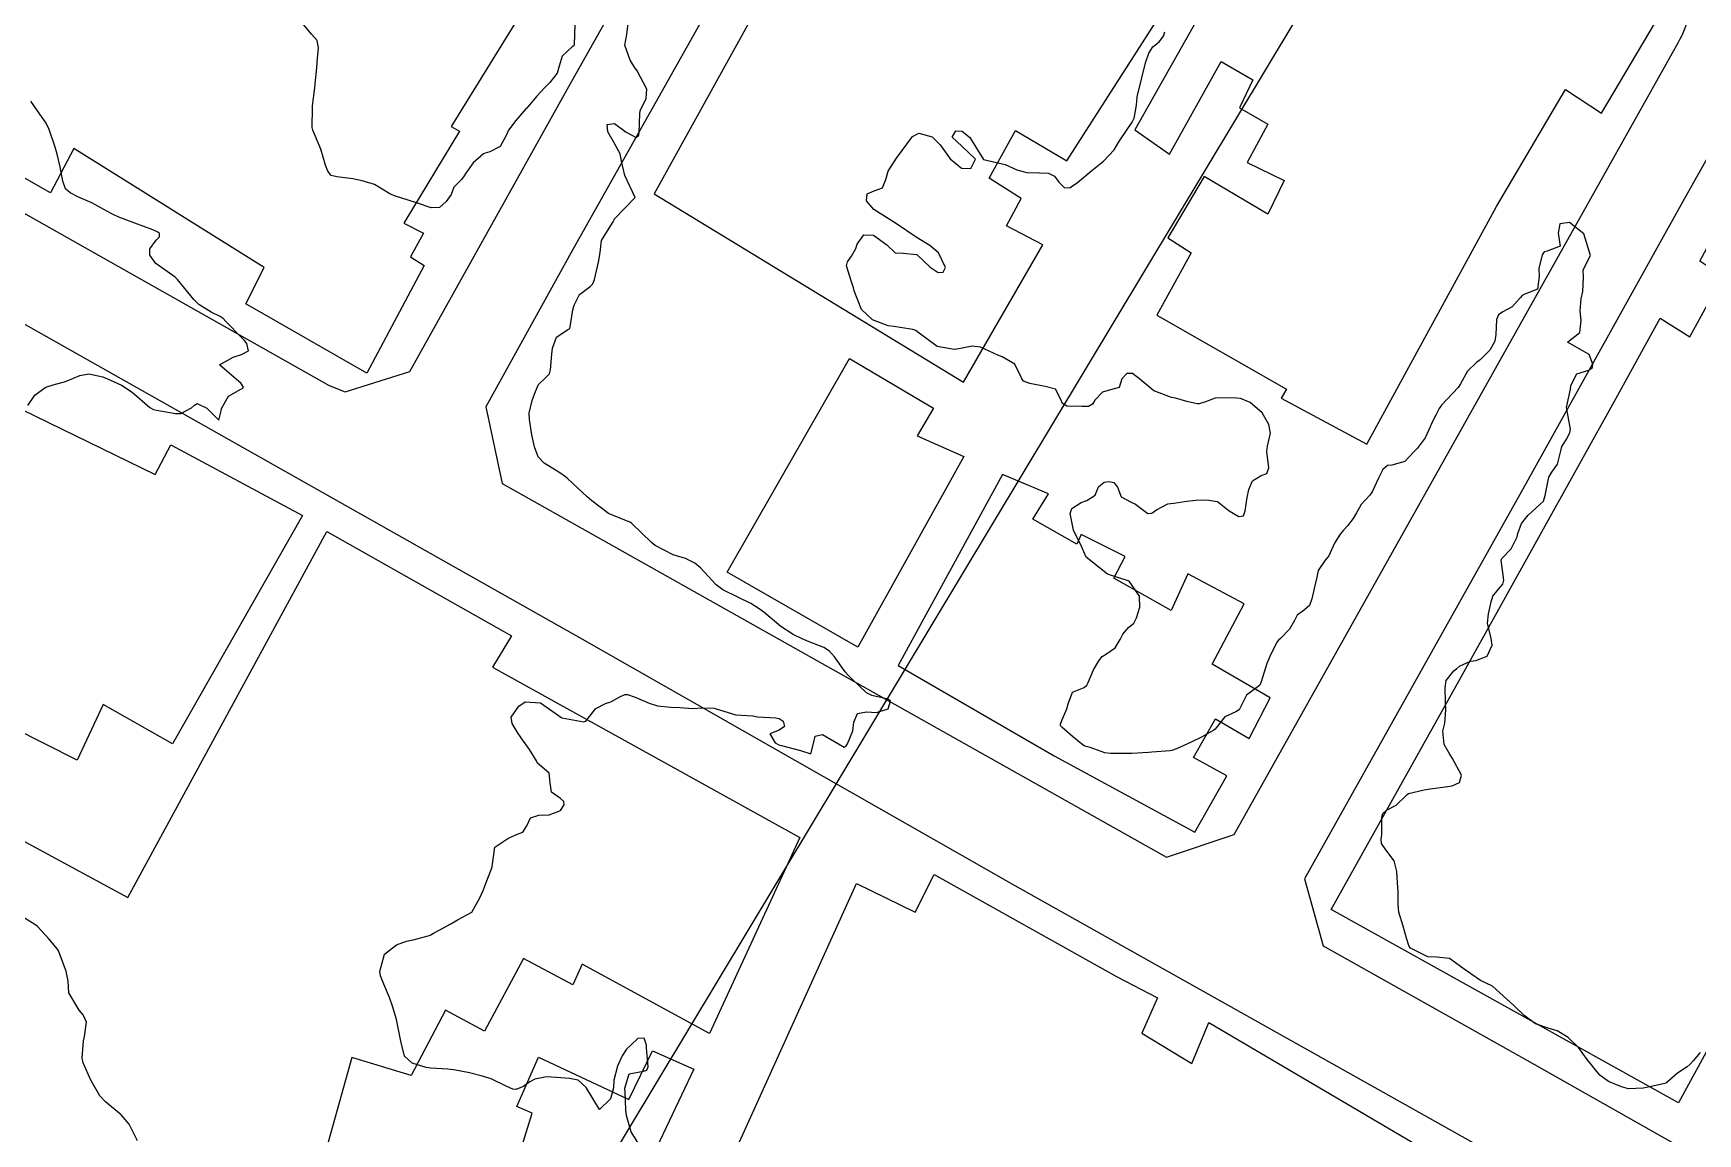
# Model space of a CAD drawing. Header units: metres. Extents: x 286371 to 293043, y 7462578 to 7466404.
# Drawn here: x 287191.9 to 287345.1, y 7465442.6 to 7465543.9 of the extents above; entities that cross this region are included whole.
import ezdxf

# ---------------------------------------------------------------- set-up
doc = ezdxf.new("R2010")
doc.units = ezdxf.units.M
doc.header["$MEASUREMENT"] = 0
doc.linetypes.add('CONTINUO', pattern=[0])
for name, color, linetype in [('Curvas de Nivel 1m', 11, 'Continuous'), ('Edificações', 30, 'Continuous'), ('Linha Férrea', 20, 'Continuous'), ('PLACA_KM', 45, 'Continuous'), ('Vias primárias', 230, 'Continuous')]:
    doc.layers.add(name, color=color, linetype=linetype)

msp = doc.modelspace()

# ---------------------------------------------------------------- linework, layer by layer
at = {"layer": 'Curvas de Nivel 1m', "flags": 128}
for points, elevation in [([(287241.76, 7465544.68), (287241.72, 7465542.88), (287241.67, 7465542.75), (287241.53, 7465542.67), (287240.61, 7465541.8), (287240.32, 7465540.9), (287240.15, 7465540.25), (287239.48, 7465539.38), (287239.24, 7465539.15), (287239.01, 7465538.92), (287238.28, 7465538.12), (287237.45, 7465537.14), (287237.36, 7465537.03), (287237.28, 7465536.95), (287236.35, 7465535.89), (287235.67, 7465534.98), (287235.41, 7465534.45), (287234.89, 7465533.49), (287233.96, 7465533.01), (287233.51, 7465532.88), (287233.38, 7465532.82), (287232.41, 7465531.99), (287231.73, 7465531.04), (287231.6, 7465530.79), (287231.35, 7465530.45), (287230.63, 7465529.75), (287230.39, 7465529.06), (287229.94, 7465528.44), (287229.31, 7465527.89), (287228.55, 7465527.84), (287227.31, 7465528.29), (287225.66, 7465528.79), (287225.32, 7465528.89), (287224.75, 7465529.14), (287223.34, 7465529.99), (287222.2, 7465530.32), (287221.34, 7465530.51), (287219.86, 7465530.7), (287219.35, 7465530.83), (287219.05, 7465531.23), (287218.84, 7465531.76), (287218.4, 7465533.24), (287217.68, 7465534.99), (287217.6, 7465535.25), (287217.64, 7465537.06), (287217.65, 7465537.25), (287217.84, 7465538.89), (287217.89, 7465539.25), (287218.03, 7465540.72), (287218.08, 7465541.25), (287218.2, 7465542.58), (287218.05, 7465543.25), (287217.55, 7465543.82), (287216.35, 7465545.27)], 698), ([(287247.98, 7465441.16), (287246.97, 7465442.8), (287246.54, 7465444.3), (287246.48, 7465444.81), (287246.4, 7465446.48), (287246.39, 7465446.81), (287246.77, 7465448.13), (287248.1, 7465448.37), (287248.4, 7465448.48), (287248.52, 7465448.78), (287248.38, 7465450.53), (287248.36, 7465450.78), (287248.14, 7465451.4), (287247.56, 7465451.38), (287246.97, 7465450.8), (287246.54, 7465450.39), (287246.12, 7465449.77), (287245.82, 7465449.1), (287245.71, 7465448.82), (287245.36, 7465447.55), (287245.32, 7465446.83), (287245.06, 7465445.83), (287244.04, 7465444.84), (287242.81, 7465446.86), (287242.08, 7465447.56), (287241.27, 7465447.7), (287240.09, 7465447.8), (287239.17, 7465447.84), (287238.08, 7465447.63), (287237.63, 7465447.39), (287237.06, 7465446.95), (287236.35, 7465446.68), (287236.07, 7465446.72), (287235.53, 7465446.97), (287234.08, 7465447.66), (287233.15, 7465447.94), (287232.09, 7465448.21), (287230.64, 7465448.5), (287230.1, 7465448.56), (287228.53, 7465448.65), (287228.1, 7465448.7), (287226.82, 7465449.1), (287226.11, 7465449.75), (287225.77, 7465451.12), (287225.68, 7465451.58), (287225.38, 7465453.13), (287225.04, 7465454.27), (287224.72, 7465455.14), (287224.21, 7465456.37), (287223.9, 7465457.15), (287223.84, 7465457.54), (287224.25, 7465459.14), (287225.38, 7465460.01), (287226.27, 7465460.34), (287226.91, 7465460.47), (287228.28, 7465460.82), (287228.46, 7465460.9), (287228.78, 7465461.08), (287229.75, 7465461.61), (287230.3, 7465461.91), (287231.03, 7465462.32), (287232.31, 7465463.02), (287233.03, 7465464.32), (287233.34, 7465465.01), (287233.63, 7465465.73), (287234.12, 7465467), (287234.18, 7465467.2), (287234.4, 7465468.99), (287235.62, 7465469.78), (287236.42, 7465470.15), (287237, 7465470.38), (287237.36, 7465470.95), (287237.7, 7465471.7), (287238.45, 7465471.94), (287239.4, 7465471.97), (287240.46, 7465472.36), (287240.79, 7465472.9), (287240.77, 7465473.2), (287240.47, 7465473.48), (287239.63, 7465474.06), (287239.5, 7465474.91), (287239.4, 7465475.79), (287238.53, 7465476.58), (287238.35, 7465476.74), (287238.24, 7465476.93), (287237.6, 7465477.99), (287236.9, 7465478.96), (287236.76, 7465479.15), (287236.57, 7465479.46), (287236.01, 7465480.39), (287235.92, 7465480.97), (287236.61, 7465481.98), (287237.2, 7465482.36), (287238.61, 7465482.27), (287240.59, 7465480.89), (287242.59, 7465480.54), (287242.82, 7465480.63), (287242.99, 7465480.86), (287243.71, 7465481.75), (287244.61, 7465482.21), (287245.09, 7465482.36), (287245.9, 7465482.82), (287246.38, 7465483.06), (287246.63, 7465483.05), (287247.32, 7465482.79), (287248.61, 7465482.25), (287249.37, 7465482), (287250.61, 7465481.89), (287251.47, 7465481.86), (287252.6, 7465481.77), (287253.48, 7465481.82), (287254.6, 7465481.8), (287255.88, 7465481.38), (287256.59, 7465481.19), (287258.14, 7465481.08), (287258.59, 7465481), (287260.28, 7465480.9), (287260.59, 7465480.84), (287260.93, 7465480.59), (287261.08, 7465480.09), (287260.57, 7465479.76), (287259.73, 7465479.44), (287260.22, 7465478.6), (287260.55, 7465478.41), (287260.78, 7465478.36), (287262.54, 7465477.88), (287263.49, 7465477.6), (287263.72, 7465478.55), (287263.9, 7465479.21), (287264.57, 7465479.37), (287266.05, 7465478.51), (287266.55, 7465478.2), (287266.73, 7465478.32), (287266.86, 7465478.5), (287267.35, 7465479.71), (287267.44, 7465480.49), (287267.77, 7465481.31), (287268.6, 7465481.45), (287269.54, 7465481.39), (287270.6, 7465481.72), (287270.81, 7465482.43), (287270.62, 7465482.62), (287269.1, 7465482.95), (287268.62, 7465483.19), (287267.27, 7465484.49), (287266.95, 7465484.8), (287266.65, 7465485.13), (287265.67, 7465486.52), (287265.21, 7465487.05), (287264.69, 7465487.38), (287263.34, 7465487.91), (287262.7, 7465488.17), (287261.85, 7465488.58), (287260.72, 7465489.3), (287259.16, 7465490.62), (287258.75, 7465490.94), (287257.98, 7465491.41), (287256.76, 7465492.02), (287255.38, 7465492.68), (287254.78, 7465493.15), (287253.35, 7465494.71), (287252.81, 7465495.13), (287251.97, 7465495.57), (287250.82, 7465495.9), (287249.16, 7465496.77), (287248.84, 7465497.04), (287247.02, 7465498.8), (287246.87, 7465498.91), (287246.69, 7465498.98), (287244.88, 7465499.72), (287243.34, 7465500.86), (287242.9, 7465501.24), (287241.14, 7465502.89), (287240.93, 7465503.09), (287240.4, 7465503.44), (287238.95, 7465504.35), (287238.4, 7465504.93), (287238.06, 7465505.85), (287237.83, 7465506.94), (287237.6, 7465508.35), (287237.58, 7465508.95), (287237.86, 7465510.12), (287238.16, 7465510.94), (287238.43, 7465511.57), (287239.07, 7465512.19), (287239.43, 7465512.57), (287239.52, 7465512.92), (287239.67, 7465514.36), (287239.72, 7465514.92), (287240.1, 7465515.94), (287241.14, 7465516.64), (287241.3, 7465516.73), (287241.36, 7465516.89), (287241.59, 7465518.46), (287241.7, 7465518.89), (287242.19, 7465519.88), (287243.2, 7465520.61), (287243.44, 7465520.86), (287243.59, 7465521.24), (287243.95, 7465522.85), (287244.12, 7465523.72), (287244.24, 7465524.84), (287244.64, 7465525.47), (287245.29, 7465526.57), (287245.38, 7465526.74), (287245.43, 7465526.82), (287246.33, 7465527.79), (287247.32, 7465528.79), (287246.37, 7465530.81), (287246.06, 7465532.13), (287245.95, 7465532.82), (287245.4, 7465533.84), (287244.82, 7465534.83), (287244.75, 7465535.51), (287245.43, 7465535.62), (287246.51, 7465534.81), (287247.41, 7465534.31), (287247.65, 7465534.55), (287247.69, 7465534.79), (287247.74, 7465536.49), (287247.8, 7465536.79), (287248.33, 7465537.91), (287248.41, 7465538.78), (287247.5, 7465540.45), (287247.27, 7465540.8), (287246.87, 7465541.45), (287246.39, 7465542.81), (287246.55, 7465543.81), (287246.69, 7465544.81)], 698), ([(287345.32, 7465450.1), (287344.67, 7465449.31), (287344.41, 7465449.01), (287344.11, 7465448.76), (287343.24, 7465448.19), (287342.25, 7465447.34), (287342.16, 7465447.27), (287342.08, 7465447.24), (287340.54, 7465446.91), (287340.08, 7465446.8), (287338.72, 7465446.75), (287338.08, 7465446.92), (287336.9, 7465447.42), (287336.09, 7465448.01), (287334.93, 7465449.45), (287334.13, 7465450.54), (287333.16, 7465451.48), (287332.15, 7465452.08), (287331.34, 7465452.32), (287330.16, 7465452.74), (287329.09, 7465453.54), (287328.19, 7465454.41), (287326.9, 7465455.57), (287326.21, 7465456.2), (287325.1, 7465456.72), (287324.23, 7465457.34), (287324.07, 7465457.45), (287323.82, 7465457.62), (287322.26, 7465458.73), (287321.06, 7465458.87), (287320.26, 7465458.91), (287318.67, 7465459.71), (287318.5, 7465459.93), (287318.29, 7465460.62), (287317.98, 7465461.72), (287317.6, 7465463), (287317.54, 7465463.72), (287317.53, 7465464.9), (287317.48, 7465465.72), (287317.41, 7465466.75), (287317.15, 7465467.72), (287316.41, 7465468.74), (287316, 7465469.33), (287315.98, 7465469.74), (287316.04, 7465470.13), (287316.04, 7465471.74), (287316.12, 7465472.08), (287316.46, 7465472.39), (287317.34, 7465472.85), (287318.24, 7465473.71), (287318.36, 7465473.84), (287318.49, 7465473.92), (287319.91, 7465474.27), (287320.49, 7465474.35), (287321.64, 7465474.51), (287322.5, 7465474.65), (287323.19, 7465474.95), (287323.36, 7465475.63), (287322.54, 7465477.15), (287322.22, 7465477.65), (287321.78, 7465478.43), (287321.63, 7465479.66), (287321.83, 7465480.41), (287321.91, 7465481.65), (287321.9, 7465482.37), (287321.86, 7465483.66), (287321.96, 7465484.34), (287322.66, 7465485.24), (287322.89, 7465485.42), (287323.19, 7465485.64), (287324.19, 7465486.1), (287324.67, 7465486.18), (287325.72, 7465486.56), (287326.18, 7465487.59), (287326.09, 7465488.21), (287325.75, 7465489.6), (287325.85, 7465490.48), (287326.08, 7465491.59), (287326.25, 7465492.11), (287326.77, 7465492.73), (287327.17, 7465493.19), (287327.26, 7465493.58), (287327, 7465495.4), (287327.07, 7465495.58), (287327.93, 7465496.46), (287328.47, 7465497.56), (287328.55, 7465497.86), (287328.87, 7465498.78), (287329.5, 7465499.54), (287330.9, 7465500.84), (287331.06, 7465501.37), (287331.08, 7465501.51), (287331.39, 7465503.06), (287331.66, 7465503.5), (287332.2, 7465504.25), (287332.49, 7465505.49), (287332.6, 7465505.87), (287332.99, 7465506.49), (287333.34, 7465507.13), (287333.39, 7465507.48), (287333.03, 7465509.48), (287333.38, 7465511.16), (287333.43, 7465511.48), (287333.97, 7465512.58), (287335.09, 7465512.9), (287335.4, 7465513.14), (287335.43, 7465513.45), (287335.11, 7465514.33), (287333.12, 7465515.48), (287334.24, 7465516.37), (287334.37, 7465517.47), (287334.28, 7465518.35), (287334.38, 7465519.47), (287334.53, 7465520.13), (287334.59, 7465521.46), (287334.56, 7465522.13), (287335.24, 7465523.45), (287334.61, 7465525.46), (287333.29, 7465526.49), (287332.4, 7465526.38), (287332.25, 7465525.5), (287332.44, 7465524.31), (287331.25, 7465523.87), (287330.98, 7465523.79), (287330.78, 7465523.52), (287330.49, 7465522.26), (287330.5, 7465521.53), (287330.36, 7465520.36), (287329.19, 7465519.91), (287328.95, 7465519.79), (287328.77, 7465519.55), (287328.01, 7465518.72), (287327.16, 7465518.27), (287326.75, 7465517.99), (287326.57, 7465517.58), (287326.53, 7465516.19), (287326.43, 7465515.58), (287325.97, 7465514.73), (287325.1, 7465513.87), (287324.95, 7465513.76), (287324.74, 7465513.61), (287323.9, 7465512.8), (287323.26, 7465511.63), (287323.06, 7465511.32), (287321.52, 7465509.67), (287321.32, 7465509.38), (287321.02, 7465508.81), (287320.64, 7465508.04), (287320.49, 7465507.68), (287320.01, 7465506.67), (287319.27, 7465505.7), (287319.12, 7465505.55), (287318.97, 7465505.37), (287318.16, 7465504.51), (287316.95, 7465504.17), (287316.56, 7465504.13), (287316.12, 7465503.75), (287315.73, 7465502.96), (287315.16, 7465501.76), (287315.07, 7465501.6), (287314.91, 7465501.4), (287314.14, 7465500.53), (287313.71, 7465499.78), (287313.4, 7465499.26), (287312.87, 7465498.57), (287312.5, 7465498.16), (287312.2, 7465497.8), (287311.68, 7465496.97), (287311.14, 7465495.82), (287311.01, 7465495.63), (287310.82, 7465495.41), (287310.18, 7465494.46), (287310.04, 7465493.84), (287309.8, 7465492.81), (287309.59, 7465491.84), (287309.36, 7465491.24), (287308.75, 7465490.73), (287308.25, 7465490.35), (287307.99, 7465489.87), (287307.54, 7465489.05), (287306.71, 7465488.21), (287306.53, 7465488.06), (287306.4, 7465487.89), (287305.81, 7465486.77), (287305.46, 7465485.9), (287304.94, 7465484.21), (287304.8, 7465483.92), (287304.64, 7465483.77), (287303.58, 7465482.98), (287303.05, 7465481.95), (287302.9, 7465481.65), (287302.6, 7465481.44), (287301.59, 7465480.98), (287300.79, 7465479.98), (287300.7, 7465479.86), (287300.57, 7465479.76), (287299.44, 7465479.13), (287298.56, 7465478.68), (287298.1, 7465478.47), (287297.14, 7465478.04), (287296.71, 7465477.89), (287296.55, 7465477.85), (287294.88, 7465477.74), (287294.55, 7465477.71), (287293.02, 7465477.62), (287292.55, 7465477.61), (287291.06, 7465477.62), (287290.55, 7465477.69), (287290.21, 7465477.8), (287289.18, 7465478.16), (287288.69, 7465478.3), (287288.56, 7465478.38), (287287.58, 7465479.19), (287286.58, 7465480.04), (287286.5, 7465480.12), (287286.46, 7465480.2), (287286.46, 7465480.32), (287286.59, 7465480.65), (287287.06, 7465481.73), (287287.16, 7465482.19), (287287.56, 7465483.26), (287288.64, 7465483.69), (287288.9, 7465483.91), (287289.01, 7465484.16), (287289.5, 7465485.31), (287289.99, 7465486.14), (287290.29, 7465486.53), (287290.68, 7465486.8), (287291.48, 7465487.34), (287291.94, 7465488.12), (287292.21, 7465488.61), (287292.72, 7465489.21), (287293.2, 7465489.62), (287293.45, 7465490.09), (287293.75, 7465491.09), (287293.72, 7465492.09), (287292.78, 7465493.48), (287290.79, 7465494.13), (287288.82, 7465495.68), (287288.61, 7465496.17), (287288.45, 7465496.55), (287287.66, 7465498.18), (287287.36, 7465499.7), (287287.52, 7465500.18), (287288.36, 7465500.71), (287288.9, 7465500.9), (287289.65, 7465501.4), (287289.96, 7465502.15), (287290.47, 7465502.59), (287290.92, 7465502.65), (287291.36, 7465502.57), (287291.72, 7465502.12), (287292.03, 7465501.24), (287292.89, 7465500.77), (287293.36, 7465500.57), (287294.02, 7465500.08), (287294.5, 7465499.7), (287294.88, 7465499.75), (287295.31, 7465500.06), (287296.34, 7465500.6), (287296.89, 7465500.66), (287298.08, 7465500.83), (287298.9, 7465500.94), (287299.91, 7465500.98), (287300.9, 7465500.82), (287301.99, 7465499.96), (287302.88, 7465499.42), (287303.31, 7465499.5), (287303.46, 7465499.94), (287303.65, 7465501.19), (287303.78, 7465501.93), (287304.12, 7465502.73), (287304.93, 7465503.2), (287305.44, 7465503.4), (287305.62, 7465503.9), (287305.46, 7465505.42), (287305.51, 7465505.91), (287305.8, 7465507.09), (287305.62, 7465507.91), (287305.02, 7465508.98), (287303.91, 7465509.93), (287303.04, 7465510.29), (287302.65, 7465510.34), (287301.04, 7465510.36), (287300.68, 7465510.34), (287299.8, 7465509.99), (287299.22, 7465509.81), (287299.03, 7465509.81), (287298.08, 7465510.02), (287297.04, 7465510.31), (287296.68, 7465510.39), (287295.05, 7465511.01), (287293.75, 7465512.08), (287293.08, 7465512.59), (287292.57, 7465512.61), (287292.12, 7465512.11), (287291.86, 7465511.31), (287291.06, 7465511.09), (287290.32, 7465510.87), (287289.63, 7465510.15), (287289.41, 7465509.77), (287289.04, 7465509.57), (287288.43, 7465509.56), (287287.03, 7465509.58), (287286.66, 7465509.82), (287286.48, 7465510.2), (287285.99, 7465511.14), (287285.06, 7465511.39), (287283.63, 7465511.69), (287283.07, 7465511.88), (287282.9, 7465512.09), (287282.85, 7465512.26), (287282.26, 7465513.44), (287281.1, 7465514.12), (287280.71, 7465514.29), (287279.11, 7465515.03), (287278.34, 7465515.1), (287277.11, 7465514.86), (287276.67, 7465514.8), (287275.11, 7465515.09), (287273.33, 7465516.4), (287273.14, 7465516.54), (287272.89, 7465516.66), (287271.14, 7465516.92), (287270.61, 7465516.98), (287269.15, 7465517.53), (287268.15, 7465518.48), (287267.48, 7465520.2), (287267.42, 7465520.49), (287267.2, 7465521.13), (287266.76, 7465522.5), (287266.86, 7465522.87), (287267.24, 7465523.4), (287267.63, 7465524.11), (287267.74, 7465524.49), (287268.38, 7465525.36), (287269.27, 7465525.32), (287270.47, 7465524.45), (287271.24, 7465523.69), (287271.99, 7465523.68), (287273.24, 7465523.55), (287274.46, 7465522.39), (287275.22, 7465521.89), (287275.66, 7465521.92), (287275.88, 7465522.36), (287275.24, 7465523.71), (287274.45, 7465524.39), (287273.26, 7465525.07), (287271.28, 7465526.43), (287269.3, 7465527.7), (287268.61, 7465528.48), (287268.68, 7465529.12), (287269.33, 7465529.41), (287270.09, 7465529.7), (287270.39, 7465530.45), (287270.6, 7465531.21), (287271.38, 7465532.43), (287272.83, 7465534.41), (287273.42, 7465534.73), (287274.65, 7465534.38), (287275.4, 7465533.64), (287276.32, 7465532.35), (287277.36, 7465531.5), (287278.22, 7465531.47), (287278.65, 7465532.32), (287277.39, 7465533.53), (287276.48, 7465534.35), (287276.83, 7465534.93), (287277.42, 7465534.9), (287278.11, 7465534.32), (287279.37, 7465532.3), (287281.37, 7465531.83), (287282.45, 7465531.35), (287283.36, 7465531.1), (287284.52, 7465531.07), (287285.36, 7465531.03), (287285.92, 7465530.77), (287286.31, 7465530.2), (287286.83, 7465529.69), (287287.34, 7465529.72), (287288.02, 7465530.17), (287289.36, 7465531.28), (287290.42, 7465532.14), (287291.39, 7465533.17), (287291.74, 7465533.77), (287291.95, 7465534.12), (287293.06, 7465535.73), (287293.25, 7465536.1), (287293.28, 7465536.25), (287293.45, 7465537.31), (287293.53, 7465538.03), (287293.53, 7465538.09), (287293.92, 7465539.66), (287294.02, 7465540.09), (287294.32, 7465541.28), (287294.6, 7465542.08), (287294.95, 7465542.66), (287295.54, 7465543.14), (287295.94, 7465543.66), (287296.07, 7465544.06)], 699), ([(287191.45, 7465509.65), (287192.08, 7465510.59), (287193.05, 7465511.31), (287193.27, 7465511.4), (287194, 7465511.61), (287194.82, 7465511.84), (287195.06, 7465511.92), (287196.23, 7465512.42), (287197.07, 7465512.58), (287198.33, 7465512.28), (287199.06, 7465511.97), (287200.05, 7465511.52), (287201.04, 7465510.88), (287202.67, 7465509.48), (287203.02, 7465509.28), (287203.27, 7465509.22), (287205.02, 7465508.91), (287205.53, 7465508.92), (287206.51, 7465509.42), (287206.77, 7465509.68), (287207.03, 7465509.82), (287207.91, 7465509.4), (287209.01, 7465508.31), (287209.23, 7465509.17), (287209.27, 7465509.38), (287209.9, 7465510.51), (287211.05, 7465511.15), (287211.19, 7465511.21), (287211.3, 7465511.35), (287211.06, 7465511.69), (287209.08, 7465513.38), (287210.35, 7465514.11), (287211.1, 7465514.35), (287211.76, 7465514.69), (287211.58, 7465515.35), (287211.39, 7465515.62), (287211.12, 7465515.89), (287209.66, 7465517.38), (287209.42, 7465517.65), (287209.15, 7465517.84), (287208.32, 7465518.24), (287207.17, 7465518.95), (287206.72, 7465519.42), (287205.2, 7465521.26), (287204.99, 7465521.45), (287203.23, 7465522.71), (287202.68, 7465523.48), (287202.66, 7465524.08), (287203.26, 7465524.86), (287203.55, 7465525.19), (287203.56, 7465525.47), (287203.41, 7465525.6), (287203.28, 7465525.68), (287202.95, 7465525.81), (287201.29, 7465526.43), (287199.82, 7465527), (287199.3, 7465527.23), (287198.72, 7465527.54), (287197.32, 7465528.3), (287196.03, 7465528.87), (287195.33, 7465529.22), (287194.92, 7465529.6), (287194.66, 7465530.29), (287194.41, 7465531.61), (287194.1, 7465532.9), (287193.89, 7465533.62), (287193.42, 7465535.06), (287193.14, 7465535.63), (287192.32, 7465536.76), (287191.72, 7465537.65)], 697), ([(287201.52, 7465441.96), (287200.76, 7465443.5), (287200.03, 7465444.36), (287198.59, 7465445.54), (287198.06, 7465446.1), (287197.23, 7465447.56), (287196.53, 7465449.14), (287196.43, 7465449.57), (287196.55, 7465451.16), (287196.66, 7465451.57), (287196.85, 7465452.88), (287196.54, 7465453.57), (287196.18, 7465454), (287195.2, 7465455.59), (287195.15, 7465456.66), (287194.98, 7465457.59), (287194.26, 7465459.46), (287194.17, 7465459.61), (287193.36, 7465460.54), (287192.39, 7465461.63), (287192.3, 7465461.72), (287192.08, 7465461.86), (287190.31, 7465462.99)], 697)]:
    msp.add_lwpolyline(points, dxfattribs=dict(at, elevation=elevation))
at = {"layer": 'Edificações'}
for points in [[(287261.58, 7465551.78), (287249.08, 7465529.13), (287277.55, 7465511.8), (287284.83, 7465524.45), (287281.48, 7465526.2), (287282.85, 7465528.72), (287279.9, 7465530.57), (287282.32, 7465534.97), (287287.03, 7465532.16), (287297.3, 7465548.19)], [(287299.85, 7465546.6), (287293.29, 7465535.02), (287296.5, 7465532.78), (287301.26, 7465541.31), (287304.16, 7465539.64), (287302.93, 7465537.04), (287305.53, 7465535.54), (287303.64, 7465532.03), (287307.03, 7465530.35), (287305.53, 7465527.27), (287299.68, 7465530.74), (287296.33, 7465525.07), (287298.49, 7465523.71), (287295.32, 7465517.98), (287307.25, 7465511.15), (287306.77, 7465510.31), (287314.65, 7465506.09), (287326.59, 7465527.97), (287332.93, 7465538.73), (287336.23, 7465536.57), (287343.37, 7465548.59)], [(287237.69, 7465547.19), (287230.41, 7465535.32), (287231.15, 7465534.89), (287226.04, 7465526.43), (287227.86, 7465525.52), (287226.64, 7465523.32), (287227.92, 7465522.55), (287222.62, 7465512.64), (287211.5, 7465519.02), (287213.2, 7465522.36), (287195.69, 7465533.3), (287193.52, 7465529.22), (287172.79, 7465541.04)]]:
    msp.add_lwpolyline(points, dxfattribs=at)
for points in [[(287311.38, 7465463.26), (287323.13, 7465484.35), (287337.73, 7465510.6), (287341.63, 7465517.68), (287344.38, 7465515.97), (287347.41, 7465521.51), (287345.28, 7465522.93), (287354.43, 7465539.94), (287384.38, 7465520.68), (287343.34, 7465445.46)], [(287255.79, 7465494.3), (287267.04, 7465513.99), (287274.78, 7465509.41), (287273.27, 7465506.85), (287277.58, 7465504.95), (287267.81, 7465487.4)], [(287271.53, 7465485.71), (287285.89, 7465477.39), (287298.83, 7465470.38), (287301.76, 7465475.55), (287298.69, 7465477.25), (287300.71, 7465480.82), (287303.83, 7465478.99), (287305.75, 7465482.74), (287300.43, 7465485.83), (287303.37, 7465491.39), (287298.19, 7465494.14), (287296.63, 7465490.79), (287291.36, 7465493.77), (287292.41, 7465495.74), (287288.37, 7465497.76), (287287.96, 7465496.89), (287283.92, 7465499.18), (287285.35, 7465501.51), (287281.12, 7465503.31)]]:
    msp.add_lwpolyline(points, close=True, dxfattribs=at)
at = {"layer": 'Edificações', "elevation": 700.72}
for points in [[(287185.9, 7465511.71), (287203.17, 7465503.31), (287204.6, 7465506.04), (287216.71, 7465499.51), (287204.75, 7465478.52), (287198.36, 7465482.13), (287195.98, 7465476.99), (287190.08, 7465479.98)], [(287186.28, 7465472.13), (287200.63, 7465464.37), (287218.94, 7465498.06), (287235.94, 7465488.46), (287234.19, 7465485.57), (287262.48, 7465469.87), (287254.16, 7465451.83), (287242.45, 7465458.22), (287241.59, 7465456.31), (287237.05, 7465458.75), (287233.46, 7465452.07), (287229.87, 7465453.98), (287226.71, 7465447.96), (287221.26, 7465449.63), (287218.33, 7465439.21)], [(287255.76, 7465439.28), (287267.68, 7465465.66), (287273.08, 7465463.01), (287274.85, 7465466.49), (287291.62, 7465457.09), (287295.39, 7465455.13), (287293.96, 7465451.86), (287298.56, 7465449.09), (287300.1, 7465452.84), (287321.96, 7465440.01)], [(287234.35, 7465433.22), (287237.86, 7465444.5), (287236.44, 7465445.13), (287238.42, 7465449.66), (287246.75, 7465445.76), (287248.93, 7465450.24), (287252.72, 7465448.56), (287249.31, 7465441.37)]]:
    msp.add_lwpolyline(points, dxfattribs=at)
at = {"layer": 'Linha Férrea'}
for points in [[(286381.9, 7466191.54, -0.034817), (286483.63, 7466136.23), (286637.59, 7466036.03), (286881.46, 7465875.71), (287117.31, 7465719.49, 0.005418), (287238.16, 7465637.94, 0.010292), (287320.61, 7465583.02, 0.018788), (287399.32, 7465533.46, 0.057979), (287521.87, 7465481.39), (287711.72, 7465426.48, -0.002898), (287879.49, 7465377.76), (287927.28, 7465363.25), (287977.96, 7465347.67), (288011.31, 7465337.66), (288037.94, 7465330.83), (288090.19, 7465315.26), (288107.16, 7465310.12)], [(287835.18, 7465381.47, 0.010304), (287693.16, 7465427.51), (287537.99, 7465472.45, -0.040382), (287441.99, 7465506.86, -0.042368), (287320.57, 7465578.57, -0.008489), (287246.96, 7465627.06, -0.004773), (287110.87, 7465718.76), (286883.88, 7465869.13), (286836.14, 7465900.58), (286681.72, 7466001.99, 0.002623), (286488.21, 7466128.28, 0.036116), (286381.9, 7466186.94, 0.036116)]]:
    msp.add_lwpolyline(points, format="xyb", dxfattribs=at)
at = {"layer": 'PLACA_KM', "linetype": 'CONTINUO'}
msp.add_polyline3d([(287336.16, 7465591.89, 739.79), (287193.45, 7465354.41, 739.79)], dxfattribs=at)
at = {"layer": 'Vias primárias'}
msp.add_lwpolyline([(287156.48, 7465572.37), (287147.68, 7465558.09, 0.237271), (287147.31, 7465553.82, 0.123155), (287149.53, 7465550.73), (287188.94, 7465528.58), (287219.17, 7465511.48), (287220.64, 7465510.92), (287226.58, 7465512.78), (287241.22, 7465539), (287259.36, 7465571.21), (287271.05, 7465591.98, 0.21119), (287271.34, 7465594.99, 0.182785), (287267.98, 7465599.13), (287219.51, 7465630.56), (287203.7, 7465639.69, 0.353319), (287199.66, 7465639.77, 0.087954), (287196.59, 7465636.38), (287176.31, 7465604.07)], format="xyb", dxfattribs=at)
for points in [[(287241.6, 7465524.02), (287233.6, 7465509.52), (287235.08, 7465502.46), (287296.22, 7465468.06), (287302.44, 7465470.17), (287343.34, 7465543.11, 0.066493), (287344.27, 7465545.48, 0.339824), (287341.76, 7465551.27), (287286.76, 7465586.63, 0.035897), (287282.98, 7465588.69, 0.356301), (287277.11, 7465587.15)], [(287329.36, 7465449.38), (287400.29, 7465409.24, 0.043054), (287403.98, 7465407.55, 0.332694), (287408.52, 7465408.95), (287416.87, 7465425.69), (287429.38, 7465447.53), (287436.13, 7465458.99), (287443.84, 7465472.25, 0.017292), (287446.66, 7465477.51, 0.342179), (287445.38, 7465483.76), (287429.61, 7465494.17), (287404.39, 7465510.56), (287382.88, 7465524.59), (287359.3, 7465539.53, 0.042024), (287354.99, 7465541.78, 0.32217), (287350.68, 7465540.78), (287343.88, 7465528.69), (287329.16, 7465502.21), (287308.91, 7465466.07), (287310.63, 7465459.91)]]:
    msp.add_lwpolyline(points, format="xyb", close=True, dxfattribs=at)
at = {"layer": 'Vias primárias', "elevation": 693.96}
msp.add_lwpolyline([(287104.36, 7465488.28), (287132.24, 7465533.16), (287137.78, 7465542.03), (287143.92, 7465543.66), (287170.6, 7465528.75), (287242.21, 7465488.3), (287282.25, 7465465.45), (287348.79, 7465428.13), (287397.21, 7465400.84, -0.024236), (287399.67, 7465399.29, -0.200539), (287401.25, 7465396.8, -0.13354), (287400.76, 7465391.79), (287394.5, 7465371.66), (287390.13, 7465356.99), (287384.95, 7465339.56), (287378.76, 7465319.96)], format="xyb", dxfattribs=at)

doc.saveas('drawing.dxf')
